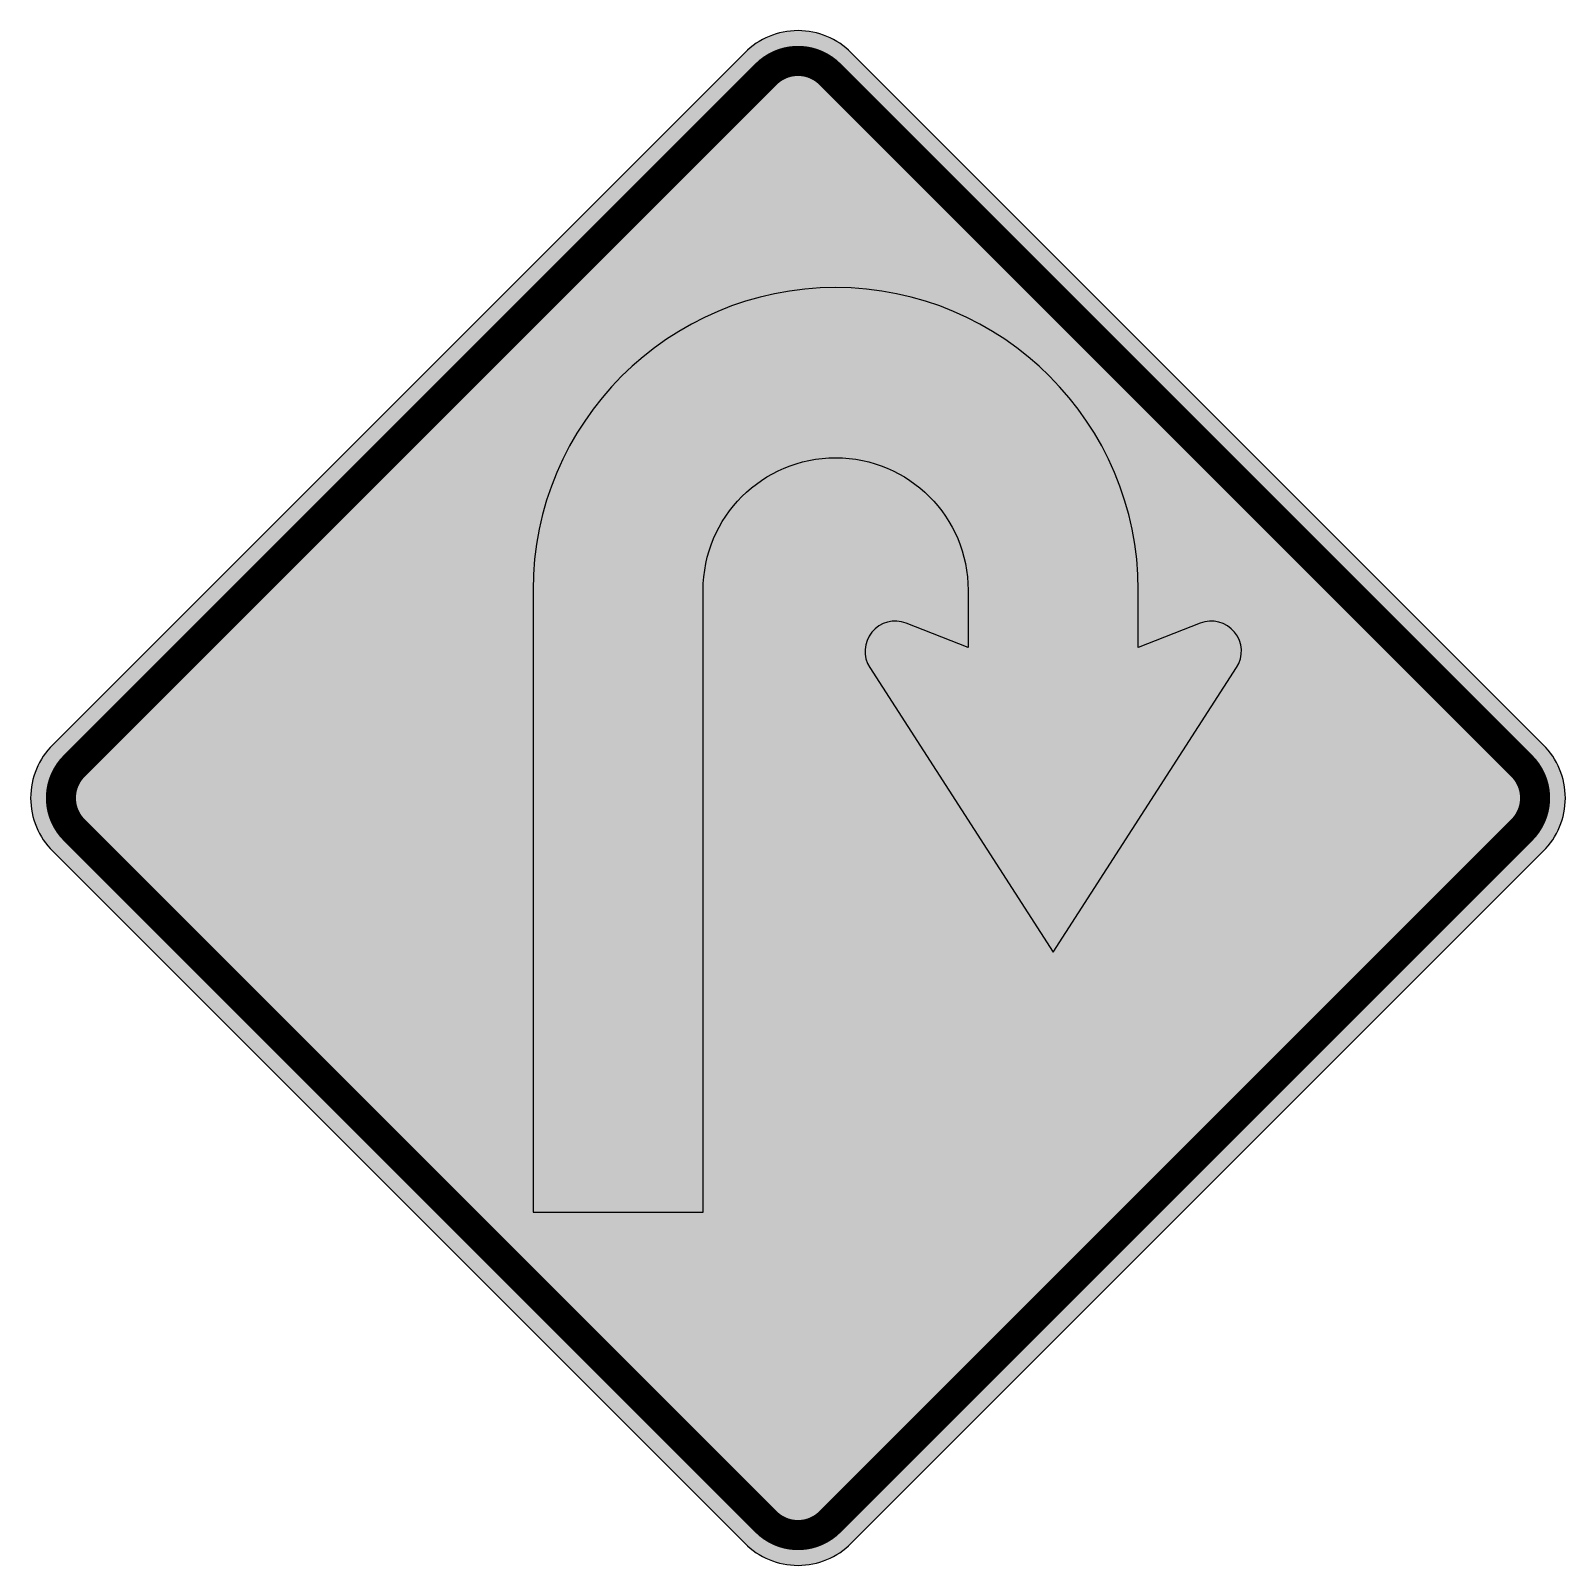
# Model space of a CAD drawing. Header units: millimetres. Extents: x -510 to 510, y -510 to 510.
import ezdxf

# ---------------------------------------------------------------- set-up
doc = ezdxf.new("R2010")
doc.units = ezdxf.units.MM
doc.header["$LTSCALE"] = 10
doc.header["$MEASUREMENT"] = 0
doc.layers.get('0').update_dxf_attribs({"linetype": 'CONTINUOUS'})

msp = doc.modelspace()

# ---------------------------------------------------------------- hatches: boundary and pattern name
h = msp.add_hatch(color=50)
h.dxf.hatch_style = 1
edge = h.paths.add_edge_path()
edge.add_line((35.4, -495), (495, -35.4))
edge.add_arc((459.6, 0), 50, 315, 405)
edge.add_line((495, 35.4), (35.4, 495))
edge.add_arc((0, 459.6), 50, 45, 135)
edge.add_line((-35.4, 495), (-495, 35.4))
edge.add_arc((-459.6, 0), 50, 135, 225)
edge.add_line((-495, -35.4), (-35.4, -495))
edge.add_arc((0, -459.6), 50, 225, 315)
h = msp.add_hatch(color=256)
h.dxf.hatch_style = 1
edge = h.paths.add_edge_path()
edge.add_line((47.7, 86.6), (169.5, -102.5))
edge.add_line((169.5, -102.5), (291.3, 86.6))
edge.add_arc((274.5, 97.5), 20, 327.2209, 471.3237)
edge.add_line((267.2, 116.1), (226, 100))
edge.add_line((226, 100), (226, 138))
edge.add_arc((25, 138), 201, 0, 180)
edge.add_line((-176, 138), (-176, -275))
edge.add_line((-176, -275), (-63, -275))
edge.add_line((-63, -275), (-63, 138))
edge.add_arc((25, 138), 88, 0, 180, ccw=False)
edge.add_line((113, 138), (113, 100))
edge.add_line((113, 100), (71.8, 116.1))
edge.add_arc((64.5, 97.5), 20, 68.6763, 212.7791)

# ---------------------------------------------------------------- linework, layer by layer
at = {"color": 50, "flags": 128}
msp.add_lwpolyline([(35.4, -495), (495, -35.4, 0.414214), (495, 35.4), (35.4, 495, 0.414214), (-35.4, 495), (-495, 35.4, 0.414214), (-495, -35.4), (-35.4, -495, 0.414214)], format="xyb", close=True, dxfattribs=at)
at = {"const_width": 20, "flags": 128}
msp.add_lwpolyline([(21.2, -480.8), (480.8, -21.2, 0.414214), (480.8, 21.2), (21.2, 480.8, 0.414214), (-21.2, 480.8), (-480.8, 21.2, 0.414214), (-480.8, -21.2), (-21.2, -480.8, 0.414214), (21.2, -480.8, 0.414214)], format="xyb", dxfattribs=at)
msp.add_lwpolyline([(47.7, 86.6), (169.5, -102.5), (291.3, 86.6, 0.727228), (267.2, 116.1), (226, 100), (226, 138, 1), (-176, 138), (-176, -275), (-63, -275), (-63, 138, -1), (113, 138), (113, 100), (71.8, 116.1, 0.727228)], format="xyb", close=True)

doc.saveas('drawing.dxf')
